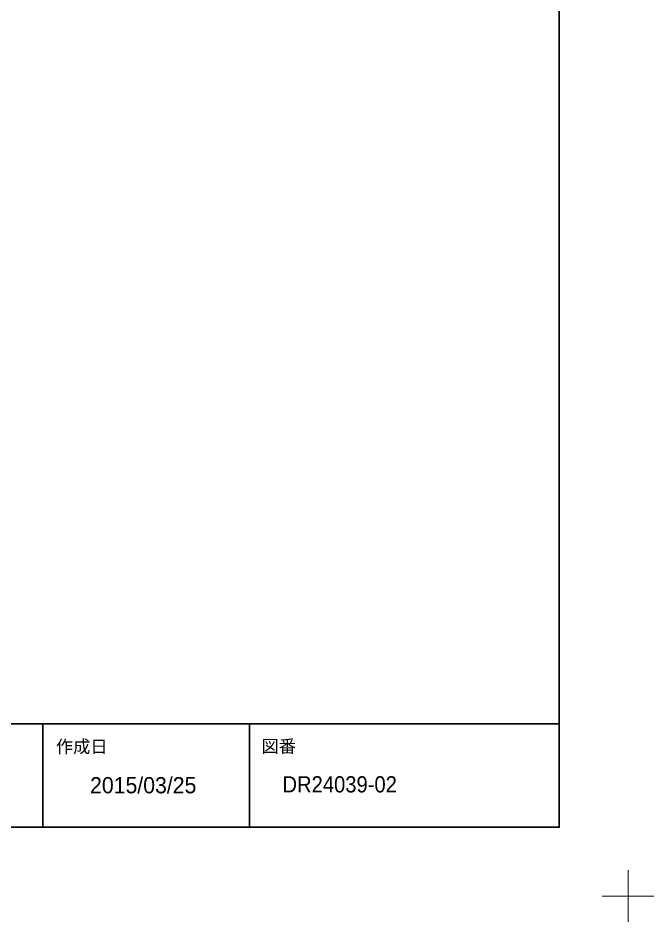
# Model space of a CAD drawing. Units: millimetres, scale not verified. Extents: x -4547 to 4547, y -2284 to 2284.
# Drawn here: x 480 to 1866, y -2284 to -316 of the extents above; entities that cross this region are included whole.
import ezdxf
from ezdxf.enums import TextEntityAlignment as Align

# ---------------------------------------------------------------- set-up
doc = ezdxf.new("R2010")
doc.units = ezdxf.units.MM
doc.header["$LTSCALE"] = 20
doc.layers.add('0-0_1図面枠', color=7, linetype='Continuous', lineweight=20)
doc.styles.add('ＭＳ Ｐゴシック', font='')
doc.styles.get('ＭＳ Ｐゴシック').set_extended_font_data('MS PGothic')

# ---------------------------------------------------------------- blocks, each defined once
blk = doc.blocks.new('グループ-1')
at = {"layer": '0-0_1図面枠', "lineweight": 15}
for p, q in [((63000, -43425), (63000, -45675)), ((64125, -44550), (61875, -44550))]:
    blk.add_line(p, q, dxfattribs=at)
blk = doc.blocks.new('グループ-3')
at = {"layer": '0-0_1図面枠', "lineweight": 35}
for p, q in [((-60000, -37050), (60000, -37050)), ((37500, -37050), (37500, -41550)), ((46500, -37050), (46500, -41550))]:
    blk.add_line(p, q, dxfattribs=at)
blk.add_lwpolyline([(-60000, 41550), (60000, 41550), (60000, -41550), (-60000, -41550)], close=True, dxfattribs=at)
blk = doc.blocks.new('図面枠')
at = {"layer": '0-0_1図面枠'}
for name in ['グループ-1', 'グループ-3']:
    blk.add_blockref(name, (0, 0), dxfattribs=at)
at = {"layer": '0-0_1図面枠', "style": 'ＭＳ Ｐゴシック'}
for s, p in [('作成日', (38062.5, -38477.4)), ('図番', (47024.9, -38463.2))]:
    blk.add_text(s, height=550.3, dxfattribs=at).set_placement(p, align=Align.BOTTOM_LEFT)

msp = doc.modelspace()

# ---------------------------------------------------------------- block references
at = {"layer": '0-0_1図面枠', "xscale": 0.05, "yscale": 0.05}
msp.add_blockref('図面枠', (-1340.62, 0), dxfattribs=at)

# ---------------------------------------------------------------- texts
at = {"layer": '0-0_1図面枠', "style": 'ＭＳ Ｐゴシック'}
msp.add_text('2015/03/25', height=35.38, dxfattribs=at).set_placement((636.96, -2014.31), align=Align.BOTTOM_LEFT)
at = {"layer": '0-0_1図面枠', "style": 'ＭＳ Ｐゴシック', "width": 0.95}
msp.add_text('DR24039-02', height=35.38, dxfattribs=at).set_placement((1056.21, -2012.45), align=Align.BOTTOM_LEFT)

doc.saveas('drawing.dxf')
